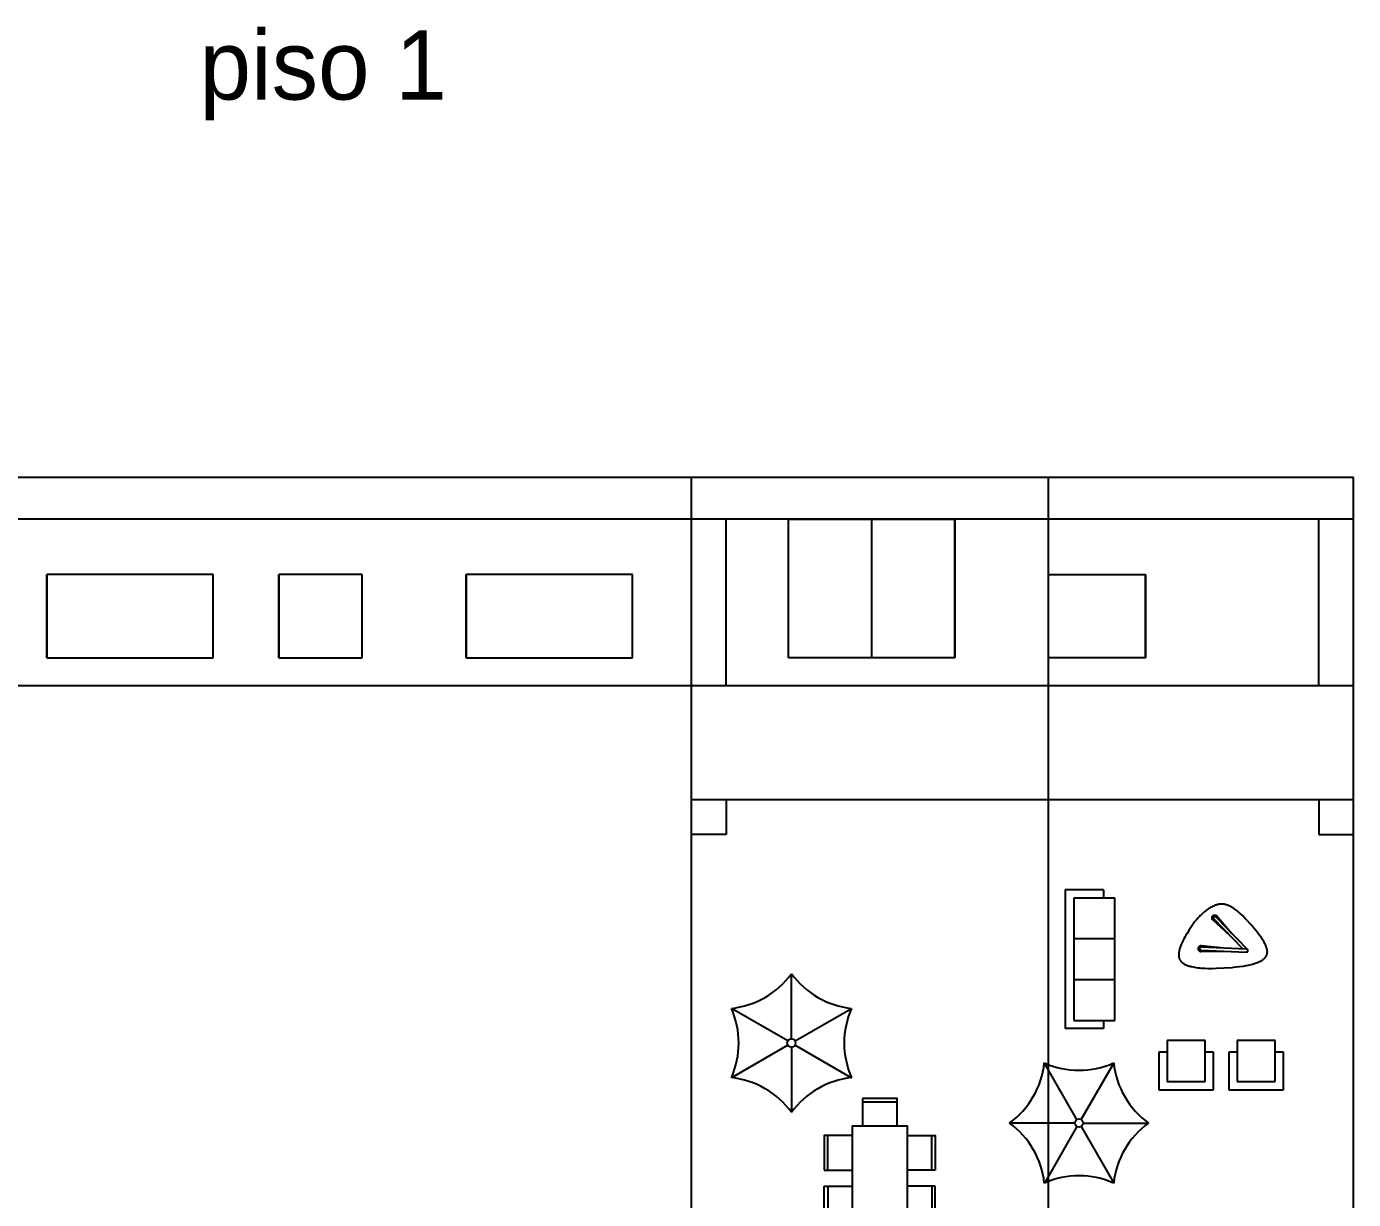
# Model space of a CAD drawing. Header units: centimetres. Extents: x 31418 to 49849, y -3781 to 3852.
# Drawn here: x 42342 to 44257, y 1917 to 3609 of the extents above; entities that cross this region are included whole.
import ezdxf

# ---------------------------------------------------------------- set-up
doc = ezdxf.new("R2010")
doc.units = ezdxf.units.CM
doc.header["$LTSCALE"] = 100
doc.header["$MEASUREMENT"] = 0
doc.layers.add('Muebles', color=11, linetype='Continuous')
doc.layers.add('Ventanales', color=130, linetype='Continuous')

# ---------------------------------------------------------------- blocks, each defined once
blk = doc.blocks.new('Mesa comerdor')
at = {"layer": 'Muebles'}
for points in [[(30620.4, 143.8), (30620.4, 183.8), (30670.4, 183.8)], [(30670.4, 178.8), (30620.4, 178.8)], [(30670.4, 183.8), (30670.4, 143.8)], [(30743.8, 143.8), (30743.8, 183.8), (30693.8, 183.8)], [(30693.8, 183.8), (30693.8, 143.8)], [(30693.8, 178.8), (30743.8, 178.8)], [(30607.1, 78.8), (30567.1, 78.8), (30567.1, 128.8)], [(30567.1, 128.8), (30607.1, 128.8)], [(30572.1, 128.8), (30572.1, 78.8)], [(30757.1, 78.8), (30797.1, 78.8), (30797.1, 128.8)], [(30797.1, 128.8), (30757.1, 128.8)], [(30792.1, 128.8), (30792.1, 78.8)], [(30620.4, 63.8), (30620.4, 23.8), (30670.4, 23.8)], [(30670.4, 23.8), (30670.4, 63.8)], [(30743.8, 63.8), (30743.8, 23.8), (30693.8, 23.8)], [(30693.8, 23.8), (30693.8, 63.8)], [(30670.4, 28.8), (30620.4, 28.8)], [(30693.8, 28.8), (30743.8, 28.8)]]:
    blk.add_lwpolyline(points, dxfattribs=at)
blk.add_lwpolyline([(30607.1, 143.8), (30607.1, 63.8), (30757.1, 63.8), (30757.1, 143.8)], close=True, dxfattribs=at)
blk = doc.blocks.new('Sillon')
at = {"layer": 'Muebles'}
for points in [[(30571.1, 512), (30571.1, 567.4)], [(30571.1, 567.4), (30649.1, 567.4)], [(30649.1, 567.4), (30649.1, 512)], [(30637.6, 554.7), (30582.6, 554.7)], [(30582.6, 554.7), (30582.6, 495.4)], [(30637.6, 495.4), (30637.6, 554.7)], [(30582.6, 512), (30571.1, 512)], [(30649.1, 512), (30637.6, 512)], [(30582.6, 495.4), (30637.6, 495.4)]]:
    blk.add_lwpolyline(points, dxfattribs=at)
blk = doc.blocks.new('mesa centro')
at = {"layer": 'Muebles'}
blk.add_lwpolyline([(30621.4, 369.8), (30622, 368.3), (30622.6, 366.9), (30623.3, 365.4), (30624, 364), (30624.7, 362.6), (30625.5, 361.3), (30626.3, 359.9), (30627.2, 358.6), (30628.1, 357.3), (30629, 356), (30629.9, 354.8), (30630.9, 353.6), (30631.9, 352.4), (30633, 351.2), (30634.1, 350), (30635.2, 348.8), (30636.3, 347.7), (30637.5, 346.6), (30638.7, 345.5), (30639.9, 344.4), (30642.5, 342.2), (30645.1, 340.1), (30647.9, 338), (30650.8, 336), (30653.7, 333.9), (30656.8, 331.9), (30662, 328.7), (30664.6, 327.1), (30667.3, 325.6), (30670, 324.1), (30672.7, 322.7), (30675.4, 321.4), (30678, 320.3), (30679.3, 319.7), (30680.6, 319.2), (30681.9, 318.8), (30683.2, 318.3), (30684.4, 318), (30685.7, 317.6), (30686.9, 317.3), (30688.1, 317.1), (30688.7, 317), (30689.3, 316.9), (30689.8, 316.8), (30690.4, 316.7), (30691, 316.7), (30691.5, 316.6), (30692.1, 316.6), (30692.6, 316.6), (30693.2, 316.6), (30693.7, 316.6), (30694.2, 316.6), (30694.7, 316.7), (30695.2, 316.7), (30695.7, 316.8), (30696.2, 316.9), (30696.5, 316.9), (30696.7, 317), (30697.1, 317.1), (30697.4, 317.2), (30697.8, 317.3), (30698.1, 317.4), (30698.5, 317.6), (30698.8, 317.7), (30699.2, 317.8), (30699.5, 318), (30699.8, 318.2), (30700.2, 318.4), (30700.5, 318.5), (30700.8, 318.7), (30701.1, 319), (30701.4, 319.2), (30701.7, 319.4), (30702, 319.6), (30702.3, 319.9), (30702.6, 320.1), (30702.8, 320.4), (30703.1, 320.6), (30703.4, 320.9), (30703.7, 321.2), (30703.9, 321.5), (30704.2, 321.8), (30704.4, 322.1), (30704.7, 322.4), (30704.9, 322.7), (30705.1, 323.1), (30705.4, 323.4), (30705.6, 323.8), (30705.8, 324.1), (30706, 324.5), (30706.5, 325.2), (30706.9, 326), (30707.3, 326.8), (30707.6, 327.7), (30708, 328.5), (30708.3, 329.4), (30708.7, 330.3), (30709, 331.2), (30709.3, 332.2), (30709.5, 333.2), (30709.8, 334.2), (30710, 335.2), (30710.5, 337.4), (30710.9, 339.6), (30711.3, 341.9), (30711.6, 344.2), (30711.8, 346.7), (30712, 349.2), (30712.3, 354.4), (30712.5, 359.7), (30712.5, 365.2), (30712.3, 370.9), (30711.8, 382.3), (30711, 393.4), (30710.5, 398.9), (30709.8, 404.2), (30709.1, 409.4), (30708.3, 414.3), (30707.8, 416.7), (30707.3, 419), (30706.7, 421.3), (30706.2, 423.5), (30705.6, 425.6), (30704.9, 427.6), (30704.2, 429.5), (30703.9, 430.5), (30703.5, 431.4), (30703.1, 432.2), (30702.7, 433.1), (30702.3, 433.9), (30701.9, 434.7), (30701.5, 435.5), (30701, 436.3), (30700.6, 437), (30700.1, 437.7), (30699.7, 438.3), (30699.4, 438.6), (30699.2, 439), (30698.9, 439.3), (30698.7, 439.6), (30698.4, 439.8), (30698.2, 440.1), (30697.9, 440.4), (30697.6, 440.7), (30697.4, 440.9), (30697.1, 441.2), (30696.8, 441.4), (30696.6, 441.6), (30696.3, 441.9), (30696, 442.1), (30695.7, 442.3), (30695.4, 442.5), (30695.1, 442.7), (30694.8, 442.8), (30694.5, 443), (30694.2, 443.2), (30693.9, 443.3), (30693.6, 443.5), (30693.3, 443.6), (30693, 443.7), (30692.7, 443.8), (30692.4, 443.9), (30692, 444), (30691.7, 444.1), (30691.4, 444.2), (30691, 444.3), (30690.8, 444.3), (30690.5, 444.3), (30690.3, 444.4), (30690, 444.4), (30689.8, 444.4), (30689.5, 444.4), (30689.2, 444.5), (30689, 444.5), (30688.7, 444.5), (30688.4, 444.5), (30688.2, 444.5), (30687.9, 444.4), (30687.4, 444.4), (30686.8, 444.3), (30686.2, 444.3), (30685.7, 444.2), (30685.1, 444.1), (30684.5, 443.9), (30683.9, 443.8), (30683.4, 443.6), (30682.8, 443.4), (30682.2, 443.2), (30681.6, 443), (30680.9, 442.8), (30680.3, 442.5), (30679.7, 442.3), (30678.4, 441.7), (30677.2, 441.1), (30675.9, 440.4), (30674.6, 439.7), (30673.2, 438.9), (30671.9, 438.1), (30670.5, 437.2), (30669.2, 436.3), (30666.4, 434.4), (30663.6, 432.3), (30660.8, 430.1), (30655.1, 425.5), (30649.4, 420.6), (30642.7, 414.6), (30639.5, 411.6), (30636.4, 408.5), (30633.5, 405.4), (30632.1, 403.9), (30630.7, 402.3), (30629.5, 400.8), (30628.2, 399.2), (30627.1, 397.6), (30626, 396), (30625.5, 395.2), (30625, 394.5), (30624.5, 393.7), (30624.1, 392.9), (30623.6, 392.1), (30623.2, 391.3), (30622.8, 390.5), (30622.4, 389.6), (30622.1, 388.8), (30621.7, 388), (30621.4, 387.2), (30621.2, 386.4), (30620.9, 385.6), (30620.7, 384.8), (30620.5, 384), (30620.3, 383.2), (30620.1, 382.3), (30620, 381.5), (30619.9, 380.7), (30619.8, 379.9), (30619.8, 379), (30619.8, 378.6), (30619.8, 378.2), (30619.8, 377.8), (30619.8, 377.4), (30619.8, 377), (30619.9, 376.5), (30619.9, 376.1), (30619.9, 375.7), (30620, 375.3), (30620, 374.9), (30620.1, 374.5), (30620.2, 374), (30620.3, 373.6), (30620.4, 373.2), (30620.5, 372.8), (30620.6, 372.4), (30620.7, 371.9), (30620.8, 371.5), (30620.9, 371.1), (30621.1, 370.7), (30621.2, 370.3)], close=True, dxfattribs=at)
for points in [[(30684.5, 409.3), (30641.1, 367.2), (30641.1, 367.2), (30641.1, 367.2), (30641, 367.1), (30641, 367.1), (30641, 367.1), (30640.9, 367), (30640.9, 367), (30640.8, 367), (30640.8, 367), (30640.8, 366.9), (30640.7, 366.9), (30640.7, 366.9), (30640.6, 366.9), (30640.6, 366.8), (30640.5, 366.8), (30640.5, 366.8), (30640.4, 366.8), (30640.4, 366.8), (30640.3, 366.8), (30640.3, 366.7), (30640.2, 366.7), (30640.2, 366.7), (30640.1, 366.7), (30640.1, 366.7), (30640, 366.7), (30640, 366.7), (30639.9, 366.7), (30639.9, 366.7), (30639.8, 366.7), (30639.8, 366.6), (30639.7, 366.6), (30639.7, 366.6), (30639.6, 366.6), (30639.6, 366.7), (30639.5, 366.7), (30639.4, 366.7), (30639.4, 366.7), (30639.3, 366.7), (30639.3, 366.7), (30639.2, 366.7), (30639.2, 366.7), (30639.1, 366.7), (30639.1, 366.7), (30639, 366.8), (30639, 366.8), (30638.9, 366.8), (30638.9, 366.8), (30638.8, 366.8), (30638.8, 366.9), (30638.8, 366.9), (30638.7, 366.9), (30638.7, 366.9), (30638.6, 366.9), (30638.6, 367), (30638.5, 367), (30638.5, 367), (30638.5, 367.1), (30638.4, 367.1), (30638.4, 367.1), (30638.3, 367.1), (30638.3, 367.2), (30638.3, 367.2), (30638.2, 367.2), (30638.2, 367.3), (30638.2, 367.3), (30638.1, 367.3), (30638.1, 367.4), (30638.1, 367.4), (30638.1, 367.5), (30638, 367.5), (30638, 367.5), (30638, 367.6), (30637.9, 367.6), (30637.9, 367.7), (30637.9, 367.7), (30637.9, 367.7), (30637.8, 367.8), (30637.8, 367.8), (30637.8, 367.9), (30637.8, 367.9), (30637.8, 368), (30637.7, 368), (30637.7, 368.1), (30637.7, 368.1), (30637.7, 368.2), (30637.7, 368.2), (30637.7, 368.3), (30637.7, 368.3), (30637.7, 368.4), (30637.6, 368.4), (30637.6, 368.5), (30637.6, 368.5), (30637.6, 368.6), (30637.6, 368.6), (30637.6, 368.7), (30637.6, 368.7), (30637.6, 368.8), (30637.6, 368.9), (30637.6, 368.9), (30637.6, 369), (30637.6, 369), (30637.7, 369.1), (30637.7, 369.1), (30637.7, 369.2), (30637.7, 369.2), (30637.7, 369.3), (30637.7, 369.3), (30637.7, 369.4), (30637.8, 369.4), (30637.8, 369.5), (30637.8, 369.5), (30637.8, 369.6), (30637.8, 369.6), (30637.9, 369.7), (30637.9, 369.7), (30637.9, 369.7), (30637.9, 369.8), (30638, 369.8), (30638, 369.9), (30638, 369.9), (30638, 370), (30638.1, 370), (30638.1, 370), (30638.1, 370.1), (30638.2, 370.1), (30638.2, 370.1), (30638.2, 370.2), (30638.3, 370.2), (30685.3, 415.8)], [(30685.3, 415.8), (30685.3, 415.8), (30685.2, 415.7), (30685.2, 415.7), (30685.2, 415.6), (30685.1, 415.6), (30685.1, 415.6), (30685.1, 415.5), (30685.1, 415.5), (30685, 415.4), (30685, 415.4), (30685, 415.4), (30685, 415.3), (30684.9, 415.3), (30684.9, 415.2), (30684.9, 415.2), (30684.9, 415.1), (30684.9, 415.1), (30684.8, 415), (30684.8, 415), (30684.8, 415), (30684.8, 414.9), (30684.8, 414.9), (30684.8, 414.8), (30684.8, 414.8), (30684.8, 414.7), (30684.7, 414.7), (30684.7, 414.6), (30684.7, 414.6), (30684.7, 414.6), (30684.7, 414.5), (30684.7, 414.5), (30684.7, 414.4), (30682.1, 348.9), (30682.1, 348.9), (30682.1, 348.8), (30682.1, 348.8), (30682.1, 348.7), (30682.1, 348.7), (30682.1, 348.6), (30682.1, 348.6), (30682.1, 348.5), (30682.1, 348.5), (30682.1, 348.4), (30682.1, 348.4), (30682.1, 348.3), (30682.1, 348.3), (30682.2, 348.2), (30682.2, 348.2), (30682.2, 348.1), (30682.2, 348.1), (30682.2, 348), (30682.2, 348), (30682.3, 348), (30682.3, 347.9), (30682.3, 347.9), (30682.3, 347.8), (30682.4, 347.8), (30682.4, 347.7), (30682.4, 347.7), (30682.4, 347.6), (30682.5, 347.6), (30682.5, 347.5), (30682.5, 347.5), (30682.6, 347.5), (30682.6, 347.4), (30682.7, 347.4), (30682.7, 347.3), (30682.7, 347.3), (30682.8, 347.3), (30682.8, 347.2), (30682.8, 347.2), (30682.9, 347.2), (30682.9, 347.1), (30683, 347.1), (30683, 347.1), (30683.1, 347.1), (30683.1, 347), (30683.2, 347), (30683.2, 347), (30683.3, 347), (30683.3, 346.9), (30683.3, 346.9), (30683.4, 346.9), (30683.4, 346.9), (30683.5, 346.9), (30683.5, 346.8), (30683.6, 346.8), (30683.6, 346.8), (30683.7, 346.8), (30683.7, 346.8), (30683.8, 346.8), (30683.8, 346.8), (30683.9, 346.8), (30683.9, 346.8), (30684, 346.8), (30684, 346.8), (30684.1, 346.8), (30684.1, 346.8), (30684.1, 346.8), (30684.2, 346.8), (30684.2, 346.8), (30684.3, 346.8), (30684.3, 346.8), (30684.4, 346.8), (30684.4, 346.8), (30684.5, 346.8), (30684.5, 346.8), (30684.6, 346.8), (30684.6, 346.8), (30684.7, 346.8), (30684.7, 346.8), (30684.8, 346.9), (30684.8, 346.9), (30684.9, 346.9), (30684.9, 346.9), (30685, 346.9), (30685, 347), (30685.1, 347), (30685.1, 347), (30685.2, 347), (30685.2, 347.1), (30685.2, 347.1), (30685.3, 347.1), (30685.3, 347.1), (30685.4, 347.2), (30685.4, 347.2), (30685.5, 347.2), (30685.5, 347.3), (30685.5, 347.3), (30685.6, 347.3), (30685.6, 347.4), (30685.7, 347.4), (30685.7, 347.5), (30685.7, 347.5), (30685.8, 347.5), (30685.8, 347.6), (30685.8, 347.6), (30685.8, 347.7), (30685.9, 347.7), (30685.9, 347.8), (30685.9, 347.8), (30686, 347.8), (30686, 347.9), (30686, 347.9), (30686, 348), (30686, 348), (30686.1, 348.1), (30686.1, 348.1), (30686.1, 348.2), (30686.1, 348.2), (30686.1, 348.3), (30686.1, 348.3), (30686.2, 348.4), (30686.2, 348.4), (30686.2, 348.5), (30686.2, 348.5), (30686.2, 348.6), (30686.2, 348.6), (30686.2, 348.7), (30686.2, 348.7), (30686.2, 348.7), (30688.9, 414.3), (30688.9, 414.3), (30688.9, 414.4), (30688.9, 414.4), (30688.9, 414.4), (30688.8, 414.5), (30688.8, 414.5), (30688.8, 414.6), (30688.8, 414.6), (30688.8, 414.7), (30688.8, 414.7), (30688.8, 414.8), (30688.8, 414.8), (30688.8, 414.9), (30688.8, 414.9), (30688.8, 415), (30688.7, 415), (30688.7, 415.1), (30688.7, 415.1), (30688.7, 415.2), (30688.7, 415.2), (30688.6, 415.3), (30688.6, 415.3), (30688.6, 415.4), (30688.6, 415.4), (30688.5, 415.4), (30688.5, 415.5), (30688.5, 415.5), (30688.4, 415.6), (30688.4, 415.6), (30688.4, 415.7), (30688.3, 415.7), (30688.3, 415.7), (30688.3, 415.8), (30688.2, 415.8), (30688.2, 415.9), (30688.2, 415.9), (30688.1, 415.9), (30688.1, 416), (30688, 416), (30688, 416), (30687.9, 416.1), (30687.9, 416.1), (30687.9, 416.1), (30687.8, 416.1), (30687.8, 416.2), (30687.7, 416.2), (30687.7, 416.2), (30687.6, 416.2), (30687.6, 416.3), (30687.5, 416.3), (30687.5, 416.3), (30687.4, 416.3), (30687.4, 416.3), (30687.3, 416.3), (30687.3, 416.3), (30687.2, 416.4), (30687.2, 416.4), (30687.1, 416.4), (30687.1, 416.4), (30687.1, 416.4), (30687, 416.4), (30687, 416.4), (30686.9, 416.4), (30686.9, 416.4), (30686.8, 416.4), (30686.8, 416.4), (30686.7, 416.4), (30686.7, 416.4), (30686.6, 416.4), (30686.6, 416.4), (30686.5, 416.4), (30686.5, 416.4), (30686.4, 416.4), (30686.4, 416.4), (30686.3, 416.4), (30686.3, 416.3), (30686.2, 416.3), (30686.2, 416.3), (30686.1, 416.3), (30686.1, 416.3), (30686, 416.3), (30686, 416.2), (30685.9, 416.2), (30685.9, 416.2), (30685.8, 416.2), (30685.8, 416.2), (30685.7, 416.1), (30685.7, 416.1), (30685.6, 416.1), (30685.6, 416), (30685.6, 416), (30685.5, 416), (30685.5, 415.9), (30685.4, 415.9), (30685.4, 415.9), (30685.3, 415.8)], [(30664.7, 390), (30642.5, 365.8), (30642.5, 365.7), (30642.4, 365.7), (30642.3, 365.6), (30642.3, 365.6), (30642.2, 365.5), (30642.1, 365.4), (30642, 365.4), (30641.9, 365.3), (30641.9, 365.3), (30641.8, 365.2), (30641.7, 365.2), (30641.6, 365.1), (30641.5, 365.1), (30641.4, 365), (30641.3, 365), (30641.3, 365), (30641.2, 364.9), (30641.1, 364.9), (30641, 364.9), (30640.9, 364.8), (30640.8, 364.8), (30640.7, 364.8), (30640.6, 364.7), (30640.5, 364.7), (30640.4, 364.7), (30640.3, 364.7), (30640.2, 364.7), (30640.1, 364.7), (30639.9, 364.7), (30639.8, 364.7), (30639.7, 364.6), (30639.6, 364.6), (30639.5, 364.7), (30639.4, 364.7), (30639.3, 364.7), (30639.2, 364.7), (30639.1, 364.7), (30639, 364.7), (30638.9, 364.7), (30638.8, 364.7), (30638.7, 364.8), (30638.6, 364.8), (30638.5, 364.8), (30638.4, 364.9), (30638.3, 364.9), (30638.2, 364.9), (30638.1, 365), (30638, 365), (30637.9, 365.1), (30637.8, 365.1), (30637.8, 365.1), (30637.7, 365.2), (30637.6, 365.2), (30637.5, 365.3), (30637.4, 365.3), (30637.3, 365.4), (30637.3, 365.5), (30637.2, 365.5), (30637.1, 365.6), (30637, 365.6), (30637, 365.7), (30636.9, 365.8), (30636.8, 365.8), (30636.8, 365.9), (30636.7, 366), (30636.7, 366), (30636.6, 366.1), (30636.5, 366.2), (30636.5, 366.2), (30636.4, 366.3), (30636.4, 366.4), (30636.3, 366.5), (30636.3, 366.5), (30636.2, 366.6), (30636.2, 366.7), (30636.1, 366.8), (30636.1, 366.9), (30636, 367), (30636, 367.1), (30635.9, 367.2), (30635.9, 367.3), (30635.9, 367.3), (30635.8, 367.4), (30635.8, 367.5), (30635.8, 367.6), (30635.7, 367.7), (30635.7, 367.8), (30635.7, 367.9), (30635.7, 368), (30635.7, 368.2), (30635.7, 368.3), (30635.6, 368.4), (30635.6, 368.5), (30635.6, 368.6), (30635.6, 368.7), (30635.6, 368.8), (30635.6, 368.9), (30635.6, 369), (30635.6, 369.1), (30635.7, 369.2), (30635.7, 369.3), (30635.7, 369.4), (30635.7, 369.5), (30635.7, 369.6), (30635.8, 369.7), (30635.8, 369.8), (30635.8, 369.9), (30635.8, 370), (30635.9, 370.1), (30635.9, 370.2), (30635.9, 370.3), (30636, 370.4), (30636, 370.5), (30636.1, 370.6), (30636.1, 370.7), (30636.2, 370.7), (30636.2, 370.8), (30636.3, 370.9), (30636.3, 371), (30636.4, 371.1), (30636.4, 371.2), (30636.5, 371.2), (30636.6, 371.3), (30636.6, 371.4), (30636.7, 371.4), (30636.7, 371.5), (30636.8, 371.6), (30636.9, 371.6), (30661.8, 393)], [(30683.4, 381.7), (30680.1, 349), (30680.1, 348.9), (30680.1, 348.8), (30680.1, 348.7), (30680.1, 348.6), (30680.1, 348.5), (30680.1, 348.4), (30680.1, 348.3), (30680.1, 348.2), (30680.1, 348.2), (30680.1, 348.1), (30680.2, 348), (30680.2, 347.9), (30680.2, 347.8), (30680.2, 347.7), (30680.3, 347.6), (30680.3, 347.5), (30680.3, 347.4), (30680.4, 347.3), (30680.4, 347.2), (30680.4, 347.1), (30680.5, 347), (30680.5, 346.9), (30680.6, 346.8), (30680.6, 346.7), (30680.7, 346.7), (30680.8, 346.6), (30680.8, 346.5), (30680.9, 346.4), (30680.9, 346.3), (30681, 346.2), (30681.1, 346.1), (30681.1, 346.1), (30681.2, 346), (30681.3, 345.9), (30681.4, 345.8), (30681.4, 345.8), (30681.5, 345.7), (30681.6, 345.6), (30681.7, 345.6), (30681.8, 345.5), (30681.9, 345.5), (30681.9, 345.4), (30682, 345.3), (30682.1, 345.3), (30682.2, 345.2), (30682.3, 345.2), (30682.4, 345.2), (30682.5, 345.1), (30682.6, 345.1), (30682.7, 345), (30682.8, 345), (30682.9, 345), (30683, 344.9), (30683, 344.9), (30683.1, 344.9), (30683.2, 344.9), (30683.3, 344.8), (30683.4, 344.8), (30683.5, 344.8), (30683.6, 344.8), (30683.7, 344.8), (30683.8, 344.8), (30683.9, 344.8), (30684, 344.8), (30684.1, 344.8), (30684.2, 344.8), (30684.2, 344.8), (30684.3, 344.8), (30684.4, 344.8), (30684.5, 344.8), (30684.6, 344.8), (30684.7, 344.8), (30684.8, 344.8), (30684.9, 344.8), (30685, 344.9), (30685.1, 344.9), (30685.2, 344.9), (30685.3, 344.9), (30685.4, 345), (30685.5, 345), (30685.6, 345), (30685.7, 345.1), (30685.8, 345.1), (30685.9, 345.1), (30685.9, 345.2), (30686, 345.2), (30686.1, 345.3), (30686.2, 345.3), (30686.3, 345.4), (30686.4, 345.4), (30686.5, 345.5), (30686.6, 345.6), (30686.7, 345.6), (30686.7, 345.7), (30686.8, 345.8), (30686.9, 345.8), (30687, 345.9), (30687, 346), (30687.1, 346.1), (30687.2, 346.1), (30687.3, 346.2), (30687.3, 346.3), (30687.4, 346.4), (30687.4, 346.5), (30687.5, 346.6), (30687.6, 346.6), (30687.6, 346.7), (30687.7, 346.8), (30687.7, 346.9), (30687.8, 347), (30687.8, 347.1), (30687.9, 347.2), (30687.9, 347.3), (30687.9, 347.4), (30688, 347.5), (30688, 347.6), (30688, 347.6), (30688.1, 347.7), (30688.1, 347.8), (30688.1, 347.9), (30688.1, 348), (30688.1, 348.1), (30688.2, 348.2), (30688.2, 348.3), (30688.2, 348.4), (30688.2, 348.5), (30688.2, 348.6), (30688.2, 348.7), (30687.5, 381.5)]]:
    blk.add_lwpolyline(points, dxfattribs=at)
blk = doc.blocks.new('Sillon 3 cuerpos')
at = {"layer": 'Muebles'}
for points in [[(30777.9, 446.6), (30777.9, 269.6)], [(30837.2, 446.6), (30777.9, 446.6)], [(30794.5, 458.1), (30849.9, 458.1)], [(30794.5, 446.6), (30794.5, 458.1)], [(30837.2, 269.6), (30837.2, 446.6)], [(30849.9, 258.1), (30849.9, 458.1)], [(30777.9, 387.6), (30837.2, 387.6)], [(30777.9, 328.6), (30837.2, 328.6)], [(30837.2, 269.6), (30777.9, 269.6)], [(30794.5, 258.1), (30794.5, 269.6)], [(30794.5, 258.1), (30849.9, 258.1)]]:
    blk.add_lwpolyline(points, dxfattribs=at)

msp = doc.modelspace()

# ---------------------------------------------------------------- linework, layer by layer
for p, q in [((44256.6, 2957.9), (41746.6, 2957.9)), ((43301.6, 2492.9), (43301.6, 2957.9)), ((43816.6, 1892.9), (43816.6, 2957.9)), ((44256.6, 2657.9), (44256.6, 2957.9)), ((44256.6, 2897.9), (41746.6, 2897.9)), ((43351.6, 2657.9), (43351.6, 2897.9)), ((43441.6, 2697.9), (43441.6, 2897.9)), ((43681.6, 2697.9), (43681.6, 2897.9)), ((44206.6, 2657.9), (44206.6, 2897.9)), ((42371.6, 2697.9), (42371.6, 2817.9)), ((42611.6, 2697.9), (42611.6, 2817.9)), ((42706.6, 2697.9), (42706.6, 2817.9)), ((42826.6, 2697.9), (42826.6, 2817.9)), ((42976.6, 2697.9), (42976.6, 2817.9)), ((43216.6, 2697.9), (43216.6, 2817.9)), ((43956.6, 2697.9), (43956.6, 2817.9)), ((41746.6, 2657.9), (44256.6, 2657.9)), ((44256.6, 2492.9), (44256.6, 2657.9)), ((44256.6, 2492.9), (43301.6, 2492.9)), ((43301.6, 1707.9), (43301.6, 2492.9)), ((43351.6, 2492.9), (43351.6, 2442.9)), ((44206.6, 2492.9), (44206.6, 2442.9)), ((44256.6, 1892.9), (44256.6, 2492.9)), ((43351.6, 2442.9), (43301.6, 2442.9)), ((44206.6, 2442.9), (44256.6, 2442.9))]:
    msp.add_line(p, q)
at = {"layer": 'Muebles'}
for p, q in [((42371.6, 2817.9), (42371.6, 2697.9)), ((42611.6, 2817.9), (42371.6, 2817.9)), ((42611.6, 2697.9), (42611.6, 2817.9)), ((42706.6, 2817.9), (42706.6, 2697.9)), ((42826.6, 2817.9), (42706.6, 2817.9)), ((42826.6, 2697.9), (42826.6, 2817.9)), ((42976.6, 2817.9), (42976.6, 2697.9)), ((43216.6, 2817.9), (42976.6, 2817.9)), ((43216.6, 2697.9), (43216.6, 2817.9)), ((43816.6, 2697.9), (43816.6, 2817.9)), ((43816.6, 2817.9), (43956.6, 2817.9)), ((43956.6, 2817.9), (43956.6, 2697.9)), ((42371.6, 2697.9), (42611.6, 2697.9)), ((42706.6, 2697.9), (42826.6, 2697.9)), ((42976.6, 2697.9), (43216.6, 2697.9)), ((43956.6, 2697.9), (43816.6, 2697.9)), ((43445.9, 2148.2), (43445.9, 2242.2)), ((43440.7, 2145.2), (43359.3, 2192.2)), ((43451.1, 2145.2), (43532.5, 2192.2)), ((43440.7, 2139.2), (43359.3, 2092.2)), ((43445.9, 2136.2), (43445.9, 2042.2)), ((43451.1, 2139.2), (43532.5, 2092.2)), ((43857.7, 2032), (43810.7, 2113.4)), ((43863.7, 2032), (43910.7, 2113.4)), ((43854.7, 2026.8), (43760.7, 2026.8)), ((43857.7, 2021.6), (43810.7, 1940.2)), ((43863.7, 2021.6), (43910.7, 1940.2)), ((43866.7, 2026.8), (43960.7, 2026.8))]:
    msp.add_line(p, q, dxfattribs=at)
for centre in [(43445.9, 2142.2), (43860.7, 2026.8)]:
    msp.add_circle(centre, 6, dxfattribs=at)
for centre, start, end in [((43345.8, 2315.6), 276.2433, 323.7567), ((43546, 2315.6), 216.2433, 263.7567), ((43245.7, 2142.2), 336.2433, 23.7567), ((43646.1, 2142.2), 156.2433, 203.7567), ((43687.3, 2126.9), 306.2433, 353.7567), ((43860.7, 2227), 246.2433, 293.7567), ((44034.1, 2126.9), 186.2433, 233.7567), ((43345.8, 1968.9), 36.2433, 83.7567), ((43546, 1968.9), 96.2433, 143.7567), ((43687.3, 1926.7), 6.2433, 53.7567), ((44034.1, 1926.7), 126.2433, 173.7567), ((43860.7, 1826.6), 66.2433, 113.7567)]:
    msp.add_arc(centre, 124.1, start, end, dxfattribs=at)
at = {"layer": 'Ventanales'}
for p, q in [((43441.6, 2697.9), (43441.6, 2897.9)), ((43441.6, 2897.9), (43681.6, 2897.9)), ((43561.6, 2897.9), (43561.6, 2697.9)), ((43681.6, 2897.9), (43681.6, 2697.9)), ((43681.6, 2697.9), (43441.6, 2697.9))]:
    msp.add_line(p, q, dxfattribs=at)

# ---------------------------------------------------------------- block references
at = {"layer": 'Muebles'}
for name, p, rotation in [('Sillon 3 cuerpos', (74690.5, 2621.1), 180), ('mesa centro', (43687.9, 32962.4), 270), ('Sillon', (74625.4, 2641.4), 180), ('Sillon', (74726.4, 2641.4), 180), ('Mesa comerdor', (43677.1, -28734.8), 90)]:
    msp.add_blockref(name, p, dxfattribs=dict(at, rotation=rotation))

# ---------------------------------------------------------------- texts
at = {"color": 0, "insert": (42592, 3603.2), "char_height": 100, "attachment_point": 1}
msp.add_mtext_dynamic_manual_height_columns('piso 1', width=548.891, gutter_width=2102.5, heights=[133.3], dxfattribs=at)

doc.saveas('drawing.dxf')
